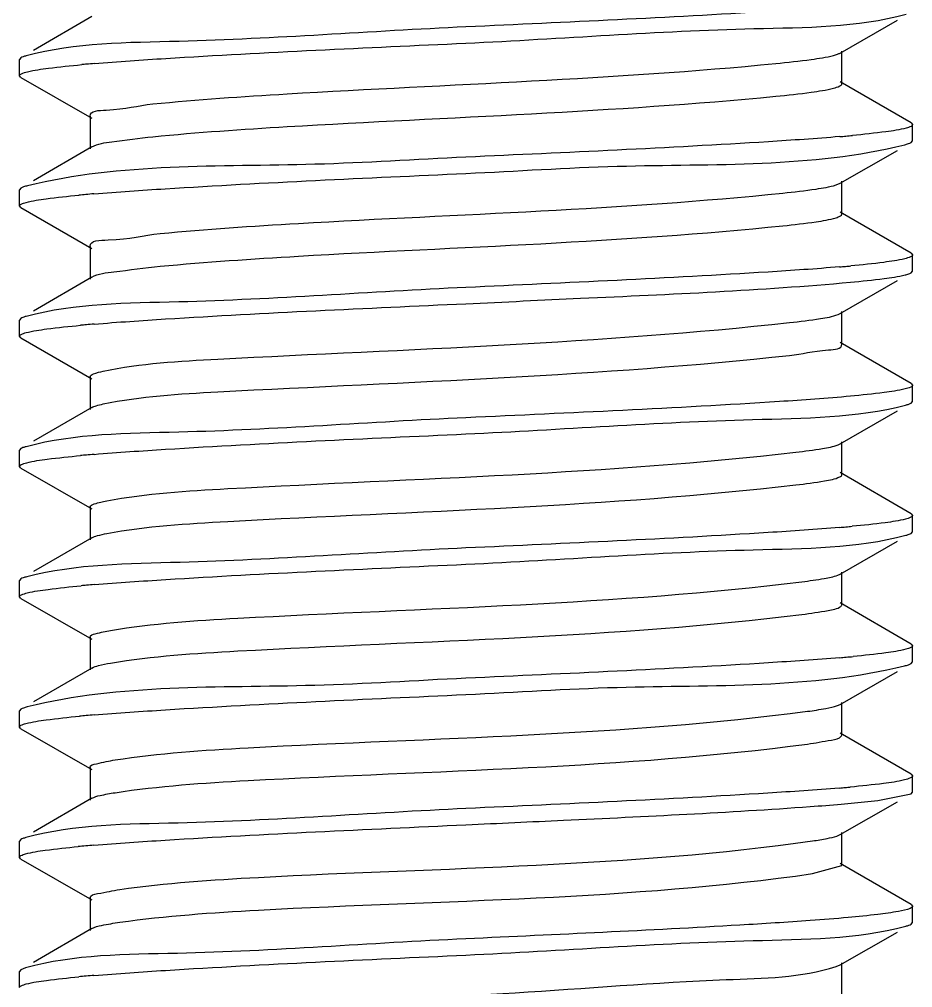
# Model space of a CAD drawing. Extents: x 1247970 to 1725648, y 860327 to 1277876.
# Drawn here: x 1335019.8 to 1335081.4, y 1200638.8 to 1200705.5 of the extents above; entities that cross this region are included whole.
import ezdxf

# ---------------------------------------------------------------- set-up
doc = ezdxf.new("R2010")
doc.units = 0
doc.header["$LTSCALE"] = 1000
doc.header["$MEASUREMENT"] = 0
doc.layers.get('0').update_dxf_attribs({"color": 254})
doc.layers.add('TK', color=4, linetype='Continuous')

# ---------------------------------------------------------------- blocks, each defined once
blk = doc.blocks.new('A$C63786A89')
at = {"linetype": 'Continuous'}
for p, q in [((2007.806, 8061.959), (2003.785, 8059.628)), ((2059.355, 8059.455), (2063.303, 8061.721)), ((2002.916, 8059.125), (2002.817, 8059.011)), ((2002.817, 8057.891), (2002.817, 8059.011)), ((2059.475, 8057.336), (2059.475, 8059.592)), ((2002.918, 8057.775), (2002.817, 8057.891)), ((2002.918, 8057.775), (2007.808, 8054.969)), ((2064.247, 8054.639), (2059.357, 8057.472)), ((2007.688, 8055.106), (2007.688, 8052.85)), ((2064.247, 8054.639), (2064.345, 8054.525)), ((2064.345, 8053.405), (2064.345, 8054.524)), ((2007.806, 8052.986), (2003.785, 8050.656)), ((2064.245, 8053.289), (2064.345, 8053.404)), ((2059.355, 8050.482), (2063.303, 8052.749)), ((2059.068, 8050.366), (2059.354, 8050.482)), ((2059.475, 8048.364), (2059.475, 8050.62)), ((2002.916, 8050.152), (2002.817, 8050.038)), ((2002.817, 8048.918), (2002.817, 8050.038)), ((2002.918, 8048.803), (2002.817, 8048.918)), ((2002.918, 8048.803), (2007.808, 8045.996)), ((2064.247, 8045.666), (2059.357, 8048.5)), ((2007.688, 8046.133), (2007.688, 8043.877)), ((2064.247, 8045.666), (2064.345, 8045.551)), ((2064.345, 8044.432), (2064.345, 8045.551)), ((2064.245, 8044.316), (2064.345, 8044.432)), ((2007.806, 8044.013), (2003.785, 8041.683)), ((2059.355, 8041.509), (2063.303, 8043.776)), ((2059.475, 8039.391), (2059.475, 8041.647)), ((2002.916, 8041.179), (2002.817, 8041.065)), ((2002.817, 8039.945), (2002.817, 8041.065)), ((2059.209, 8041.442), (2059.355, 8041.509)), ((2002.918, 8039.83), (2002.817, 8039.945)), ((2002.918, 8039.83), (2007.808, 8037.023)), ((2064.247, 8036.693), (2059.357, 8039.527)), ((2007.688, 8037.16), (2007.688, 8034.904)), ((2064.247, 8036.693), (2064.345, 8036.579)), ((2064.345, 8035.459), (2064.345, 8036.578)), ((2007.806, 8035.04), (2003.785, 8032.71)), ((2064.245, 8035.343), (2064.345, 8035.459)), ((2059.355, 8032.537), (2063.303, 8034.803)), ((2059.21, 8032.47), (2059.355, 8032.537)), ((2059.475, 8030.418), (2059.475, 8032.674)), ((2002.916, 8032.207), (2002.817, 8032.091)), ((2002.817, 8030.973), (2002.817, 8032.092)), ((2002.918, 8030.857), (2002.817, 8030.973)), ((2002.918, 8030.857), (2007.808, 8028.05)), ((2064.247, 8027.72), (2059.357, 8030.554)), ((2007.688, 8028.187), (2007.688, 8025.931)), ((2064.247, 8027.72), (2064.345, 8027.606)), ((2064.345, 8026.486), (2064.345, 8027.606)), ((2064.245, 8026.37), (2064.345, 8026.486)), ((2007.806, 8026.067), (2003.785, 8023.737)), ((2059.355, 8023.564), (2063.303, 8025.83)), ((2059.475, 8021.445), (2059.475, 8023.701)), ((2002.916, 8023.234), (2002.817, 8023.119)), ((2002.817, 8022), (2002.817, 8023.119)), ((2059.189, 8023.489), (2059.355, 8023.564)), ((2002.918, 8021.884), (2002.817, 8022)), ((2002.918, 8021.884), (2007.808, 8019.077)), ((2064.247, 8018.747), (2059.357, 8021.581)), ((2007.688, 8019.215), (2007.688, 8016.959)), ((2064.247, 8018.747), (2064.345, 8018.633)), ((2064.345, 8017.513), (2064.345, 8018.633)), ((2007.806, 8017.095), (2003.785, 8014.764)), ((2064.245, 8017.398), (2064.345, 8017.513)), ((2059.355, 8014.591), (2063.303, 8016.857)), ((2002.916, 8014.261), (2002.817, 8014.147)), ((2059.162, 8014.507), (2059.355, 8014.591)), ((2059.475, 8012.472), (2059.475, 8014.728)), ((2002.817, 8013.027), (2002.817, 8014.146)), ((2002.918, 8012.911), (2002.817, 8013.026)), ((2002.918, 8012.911), (2007.808, 8010.104)), ((2064.247, 8009.774), (2059.357, 8012.608)), ((2059.453, 8012.413), (2059.474, 8012.472)), ((2007.688, 8010.242), (2007.688, 8007.986)), ((2064.247, 8009.774), (2064.345, 8009.66)), ((2064.345, 8008.54), (2064.345, 8009.66)), ((2061.945, 8007.973), (2064.245, 8008.425)), ((2064.245, 8008.425), (2064.345, 8008.54)), ((2007.806, 8008.122), (2003.785, 8005.791)), ((2059.355, 8005.618), (2063.303, 8007.884)), ((2059.431, 8007.722), (2061.945, 8007.973)), ((2059.127, 8005.522), (2059.353, 8005.618)), ((2059.475, 8003.499), (2059.475, 8005.755)), ((2002.916, 8005.288), (2002.817, 8005.173)), ((2002.817, 8004.054), (2002.817, 8005.173)), ((2002.918, 8003.938), (2002.817, 8004.053)), ((2002.918, 8003.938), (2007.808, 8001.132)), ((2064.247, 8000.802), (2059.357, 8003.635)), ((2057.454, 8002.931), (2059.475, 8003.499)), ((2007.688, 8001.269), (2007.688, 7999.013)), ((2064.247, 8000.802), (2064.345, 8000.687)), ((2064.345, 7999.568), (2064.345, 8000.687)), ((2007.806, 7999.149), (2003.785, 7996.818)), ((2064.245, 7999.452), (2064.345, 7999.568)), ((2059.355, 7996.645), (2063.303, 7998.911)), ((2002.916, 7996.315), (2002.817, 7996.2)), ((2003.24, 7996.438), (2002.917, 7996.315)), ((2059.087, 7996.536), (2059.354, 7996.645)), ((2059.475, 7994.526), (2059.475, 7996.782)), ((2002.817, 7995.081), (2002.817, 7996.201))]:
    blk.add_line(p, q, dxfattribs=at)
for centre, radius, start, end in [((2016.961, 7950.489), 108.613, 95.02327, 95.20302), ((2018.473, 7933.236), 125.933, 94.77842, 95.02146), ((2048.995, 8175.645), 122.385, 274.84263, 275.04037), ((2050.507, 8158.522), 105.195, 275.03943, 275.28512), ((2016.552, 7946.06), 104.051, 95.04257, 95.31675), ((2018.359, 7925.585), 124.606, 94.79109, 95.0428), ((2048.925, 8167.493), 123.208, 274.83431, 275.02847), ((2050.284, 8152.038), 107.694, 275.02862, 275.22423), ((2016.786, 7934.497), 106.651, 95.03179, 95.25019), ((2018.42, 7915.913), 125.307, 94.78432, 95.03072), ((2016.79, 7925.471), 106.705, 95.03142, 95.24927), ((2018.425, 7906.882), 125.366, 94.78368, 95.03033), ((2048.983, 8148.872), 122.531, 274.84124, 275.03859), ((2050.477, 8131.95), 105.543, 275.0378, 275.27688), ((2016.877, 7915.53), 107.677, 95.02726, 95.22602), ((2018.451, 7897.597), 125.679, 94.7809, 95.02579), ((2049.021, 8139.469), 122.099, 274.84594, 275.04556), ((2050.609, 8121.51), 104.07, 275.04398, 275.31476), ((2016.654, 7909.044), 105.18, 95.038, 95.28722), ((2018.384, 7889.412), 124.888, 94.78829, 95.03761), ((2048.901, 8131.871), 123.479, 274.83135, 275.02396), ((2050.198, 8117.111), 108.662, 275.02448, 275.20042), ((2045.007, 8177.383), 170.273, 274.13881, 274.85929), ((2016.458, 7902.243), 103, 95.04702, 95.34399), ((2018.332, 7881.037), 124.289, 94.79388, 95.04786), ((2016.554, 7892.204), 104.07, 95.04214, 95.31738), ((2018.372, 7871.609), 124.745, 94.78874, 95.04234)]:
    blk.add_arc(centre, radius, start, end, dxfattribs=at)
for points, knots in [([(2059.349, 8062.672), (2057.712, 8062.533), (2049.128, 8061.949), (2040.533, 8061.577), (2033.581, 8061.254)], [0, 0, 0, 0, 0.191021, 1, 1, 1, 1]), ([(2033.581, 8060.134), (2040.193, 8060.441), (2050.228, 8061.253), (2060.515, 8061.204), (2063.903, 8062.135)], [0, 0, 0, 0, 0.653235, 1, 1, 1, 1]), ([(2033.581, 8061.254), (2026.992, 8060.948), (2016.961, 8060.157), (2006.696, 8060.167), (2003.29, 8059.261)], [0, 0, 0, 0, 0.651727, 1, 1, 1, 1]), ([(2007.983, 8058.731), (2009.621, 8058.868), (2018.148, 8059.443), (2026.687, 8059.814), (2033.581, 8060.134)], [0, 0, 0, 0, 0.19238, 1, 1, 1, 1]), ([(2003.29, 8059.261), (2003.215, 8059.241), (2003.088, 8059.204), (2002.965, 8059.153), (2002.917, 8059.125)], [0, 0, 0, 0, 0.581853, 1, 1, 1, 1]), ([(2054.92, 8058.732), (2055.734, 8058.812), (2057.064, 8058.96), (2058.393, 8059.158), (2058.897, 8059.29)], [0, 0, 0, 0, 0.610973, 1, 1, 1, 1]), ([(2058.897, 8059.29), (2058.988, 8059.314), (2059.144, 8059.36), (2059.295, 8059.421), (2059.354, 8059.455)], [0, 0, 0, 0, 0.582526, 1, 1, 1, 1]), ([(2003.376, 8058.164), (2003.851, 8058.28), (2005.098, 8058.455), (2006.347, 8058.585), (2007.111, 8058.655)], [0, 0, 0, 0, 0.388781, 1, 1, 1, 1]), ([(2012.016, 8055.944), (2015.091, 8056.25), (2029.393, 8057.214), (2043.731, 8057.643), (2054.92, 8058.732)], [0, 0, 0, 0, 0.215566, 1, 1, 1, 1]), ([(2002.819, 8057.891), (2002.819, 8057.956), (2003.054, 8058.085), (2003.234, 8058.129), (2003.376, 8058.164)], [0, 0, 0, 0, 0.307671, 1, 1, 1, 1]), ([(2054.92, 8056.476), (2055.734, 8056.556), (2057.064, 8056.704), (2058.393, 8056.902), (2058.897, 8057.034)], [0, 0, 0, 0, 0.610973, 1, 1, 1, 1]), ([(2058.897, 8057.034), (2059.044, 8057.073), (2059.236, 8057.122), (2059.473, 8057.267), (2059.473, 8057.336)], [0, 0, 0, 0, 0.686511, 1, 1, 1, 1]), ([(2012.016, 8053.688), (2015.091, 8053.994), (2029.393, 8054.958), (2043.731, 8055.387), (2054.92, 8056.476)], [0, 0, 0, 0, 0.215566, 1, 1, 1, 1]), ([(2007.69, 8055.106), (2007.69, 8055.5), (2009.924, 8055.503), (2010.939, 8055.836), (2012.016, 8055.944)], [0, 0, 0, 0, 0.266695, 1, 1, 1, 1]), ([(2063.903, 8054.282), (2063.446, 8054.156), (2062.206, 8053.979), (2060.968, 8053.845), (2060.197, 8053.774)], [0, 0, 0, 0, 0.379721, 1, 1, 1, 1]), ([(2064.344, 8054.525), (2064.345, 8054.47), (2064.166, 8054.352), (2064.017, 8054.313), (2063.903, 8054.282)], [0, 0, 0, 0, 0.316612, 1, 1, 1, 1]), ([(2007.807, 8052.986), (2008.215, 8053.224), (2009.685, 8053.387), (2011.068, 8053.593), (2012.016, 8053.688)], [0, 0, 0, 0, 0.331453, 1, 1, 1, 1]), ([(2059.327, 8053.697), (2057.689, 8053.558), (2049.113, 8052.975), (2040.525, 8052.603), (2033.581, 8052.281)], [0, 0, 0, 0, 0.191262, 1, 1, 1, 1]), ([(2033.581, 8051.161), (2037.055, 8051.323), (2047.099, 8052.001), (2057.378, 8051.543), (2063.801, 8053.136)], [0, 0, 0, 0, 0.344485, 1, 1, 1, 1]), ([(2063.801, 8053.136), (2063.89, 8053.158), (2064.041, 8053.2), (2064.188, 8053.257), (2064.244, 8053.289)], [0, 0, 0, 0, 0.588472, 1, 1, 1, 1]), ([(2033.581, 8052.281), (2030.113, 8052.12), (2020.074, 8051.447), (2009.806, 8051.884), (2003.376, 8050.31)], [0, 0, 0, 0, 0.344047, 1, 1, 1, 1]), ([(2007.952, 8049.755), (2009.59, 8049.893), (2018.128, 8050.47), (2026.676, 8050.841), (2033.581, 8051.161)], [0, 0, 0, 0, 0.192138, 1, 1, 1, 1]), ([(2003.376, 8050.31), (2003.283, 8050.288), (2003.127, 8050.245), (2002.975, 8050.186), (2002.917, 8050.152)], [0, 0, 0, 0, 0.590696, 1, 1, 1, 1]), ([(2055.407, 8049.808), (2056.171, 8049.887), (2057.395, 8050.033), (2058.622, 8050.227), (2059.068, 8050.366)], [0, 0, 0, 0, 0.6218, 1, 1, 1, 1]), ([(2003.281, 8049.167), (2003.732, 8049.288), (2004.946, 8049.463), (2006.159, 8049.593), (2006.91, 8049.663)], [0, 0, 0, 0, 0.382357, 1, 1, 1, 1]), ([(2012.517, 8047.02), (2015.686, 8047.32), (2029.983, 8048.275), (2044.322, 8048.672), (2055.407, 8049.808)], [0, 0, 0, 0, 0.222184, 1, 1, 1, 1]), ([(2002.819, 8048.918), (2002.819, 8048.975), (2003.007, 8049.095), (2003.163, 8049.135), (2003.281, 8049.167)], [0, 0, 0, 0, 0.315306, 1, 1, 1, 1]), ([(2059.068, 8048.11), (2059.172, 8048.143), (2059.318, 8048.186), (2059.473, 8048.31), (2059.473, 8048.364)], [0, 0, 0, 0, 0.670201, 1, 1, 1, 1]), ([(2055.407, 8047.552), (2056.171, 8047.631), (2057.395, 8047.777), (2058.622, 8047.971), (2059.068, 8048.11)], [0, 0, 0, 0, 0.6218, 1, 1, 1, 1]), ([(2007.69, 8046.133), (2007.692, 8046.571), (2010.193, 8046.524), (2011.316, 8046.906), (2012.517, 8047.02)], [0, 0, 0, 0, 0.266219, 1, 1, 1, 1]), ([(2012.517, 8044.763), (2015.686, 8045.064), (2029.983, 8046.019), (2044.322, 8046.416), (2055.407, 8047.552)], [0, 0, 0, 0, 0.222184, 1, 1, 1, 1]), ([(2063.801, 8045.282), (2063.331, 8045.166), (2062.091, 8044.991), (2060.851, 8044.861), (2060.09, 8044.791)], [0, 0, 0, 0, 0.387944, 1, 1, 1, 1]), ([(2064.344, 8045.551), (2064.343, 8045.487), (2064.116, 8045.36), (2063.94, 8045.317), (2063.801, 8045.282)], [0, 0, 0, 0, 0.30908, 1, 1, 1, 1]), ([(2007.807, 8044.013), (2008.259, 8044.276), (2009.907, 8044.436), (2011.453, 8044.662), (2012.517, 8044.763)], [0, 0, 0, 0, 0.328403, 1, 1, 1, 1]), ([(2059.308, 8044.723), (2057.67, 8044.584), (2049.1, 8044.002), (2040.519, 8043.63), (2033.581, 8043.308)], [0, 0, 0, 0, 0.191406, 1, 1, 1, 1]), ([(2063.823, 8044.168), (2063.908, 8044.19), (2064.051, 8044.23), (2064.191, 8044.285), (2064.245, 8044.316)], [0, 0, 0, 0, 0.586587, 1, 1, 1, 1]), ([(2033.581, 8042.189), (2036.21, 8042.311), (2045.039, 8042.736), (2053.878, 8043.105), (2060.062, 8043.669)], [0, 0, 0, 0, 0.297616, 1, 1, 1, 1]), ([(2060.062, 8043.669), (2060.835, 8043.74), (2062.091, 8043.872), (2063.348, 8044.048), (2063.823, 8044.168)], [0, 0, 0, 0, 0.613006, 1, 1, 1, 1]), ([(2033.581, 8043.308), (2026.986, 8043.002), (2016.953, 8042.206), (2006.683, 8042.226), (2003.281, 8041.313)], [0, 0, 0, 0, 0.652159, 1, 1, 1, 1]), ([(2007.969, 8040.784), (2009.607, 8040.921), (2018.139, 8041.497), (2026.682, 8041.868), (2033.581, 8042.189)], [0, 0, 0, 0, 0.192277, 1, 1, 1, 1]), ([(2003.281, 8041.313), (2003.209, 8041.294), (2003.085, 8041.257), (2002.964, 8041.207), (2002.917, 8041.179)], [0, 0, 0, 0, 0.580901, 1, 1, 1, 1]), ([(2055.869, 8040.884), (2056.58, 8040.961), (2057.696, 8041.108), (2058.822, 8041.293), (2059.209, 8041.442)], [0, 0, 0, 0, 0.633008, 1, 1, 1, 1]), ([(2003.282, 8040.194), (2003.746, 8040.318), (2004.999, 8040.496), (2006.25, 8040.63), (2007.027, 8040.701)], [0, 0, 0, 0, 0.381244, 1, 1, 1, 1]), ([(2008.587, 8037.538), (2011.18, 8038.085), (2027.028, 8038.981), (2042.794, 8039.467), (2055.869, 8040.884)], [0, 0, 0, 0, 0.167728, 1, 1, 1, 1]), ([(2002.819, 8039.945), (2002.818, 8040.001), (2003.007, 8040.122), (2003.163, 8040.162), (2003.282, 8040.194)], [0, 0, 0, 0, 0.314672, 1, 1, 1, 1]), ([(2055.869, 8038.628), (2056.767, 8038.725), (2057.627, 8038.995), (2059.476, 8039.058), (2059.475, 8039.391)], [0, 0, 0, 0, 0.730755, 1, 1, 1, 1]), ([(2008.587, 8035.282), (2011.18, 8035.829), (2027.028, 8036.725), (2042.794, 8037.211), (2055.869, 8038.628)], [0, 0, 0, 0, 0.167728, 1, 1, 1, 1]), ([(2007.69, 8037.16), (2007.69, 8037.258), (2008.088, 8037.427), (2008.359, 8037.49), (2008.587, 8037.538)], [0, 0, 0, 0, 0.296619, 1, 1, 1, 1]), ([(2063.823, 8036.315), (2063.348, 8036.195), (2062.091, 8036.018), (2060.835, 8035.886), (2060.062, 8035.816)], [0, 0, 0, 0, 0.386994, 1, 1, 1, 1]), ([(2064.345, 8036.579), (2064.345, 8036.517), (2064.127, 8036.391), (2063.956, 8036.349), (2063.823, 8036.315)], [0, 0, 0, 0, 0.309526, 1, 1, 1, 1]), ([(2060.062, 8035.816), (2058.432, 8035.667), (2049.611, 8035.047), (2040.778, 8034.669), (2033.581, 8034.335)], [0, 0, 0, 0, 0.185186, 1, 1, 1, 1]), ([(2007.807, 8035.04), (2007.9, 8035.094), (2008.161, 8035.184), (2008.425, 8035.247), (2008.587, 8035.282)], [0, 0, 0, 0, 0.394111, 1, 1, 1, 1]), ([(2033.581, 8033.216), (2040.161, 8033.521), (2050.191, 8034.303), (2060.446, 8034.309), (2063.86, 8035.205)], [0, 0, 0, 0, 0.651091, 1, 1, 1, 1]), ([(2063.86, 8035.205), (2063.937, 8035.225), (2064.068, 8035.263), (2064.194, 8035.315), (2064.244, 8035.343)], [0, 0, 0, 0, 0.58241, 1, 1, 1, 1]), ([(2033.581, 8034.335), (2026.987, 8034.029), (2016.954, 8033.233), (2006.684, 8033.253), (2003.282, 8032.34)], [0, 0, 0, 0, 0.652086, 1, 1, 1, 1]), ([(2007.97, 8031.811), (2009.608, 8031.948), (2018.14, 8032.524), (2026.683, 8032.896), (2033.581, 8033.216)], [0, 0, 0, 0, 0.192279, 1, 1, 1, 1]), ([(2003.282, 8032.34), (2003.209, 8032.321), (2003.085, 8032.284), (2002.964, 8032.234), (2002.917, 8032.207)], [0, 0, 0, 0, 0.581009, 1, 1, 1, 1]), ([(2056.306, 8031.96), (2056.921, 8032.031), (2057.893, 8032.164), (2058.87, 8032.338), (2059.21, 8032.47)], [0, 0, 0, 0, 0.629585, 1, 1, 1, 1]), ([(2003.322, 8031.231), (2003.787, 8031.351), (2005.025, 8031.527), (2006.264, 8031.658), (2007.028, 8031.729)], [0, 0, 0, 0, 0.384912, 1, 1, 1, 1]), ([(2008.831, 8028.613), (2011.576, 8029.129), (2027.461, 8030.094), (2043.318, 8030.466), (2056.306, 8031.96)], [0, 0, 0, 0, 0.176003, 1, 1, 1, 1]), ([(2002.819, 8030.973), (2002.819, 8031.033), (2003.027, 8031.157), (2003.193, 8031.198), (2003.322, 8031.231)], [0, 0, 0, 0, 0.311669, 1, 1, 1, 1]), ([(2059.32, 8030.262), (2059.361, 8030.283), (2059.428, 8030.318), (2059.474, 8030.389), (2059.473, 8030.418)], [0, 0, 0, 0, 0.616299, 1, 1, 1, 1]), ([(2008.831, 8026.357), (2011.576, 8026.873), (2027.461, 8027.838), (2043.318, 8028.209), (2056.306, 8029.704)], [0, 0, 0, 0, 0.176003, 1, 1, 1, 1]), ([(2056.306, 8029.704), (2056.966, 8029.78), (2057.969, 8029.929), (2059, 8030.1), (2059.32, 8030.262)], [0, 0, 0, 0, 0.6496, 1, 1, 1, 1]), ([(2007.689, 8028.187), (2007.69, 8028.307), (2008.215, 8028.483), (2008.543, 8028.559), (2008.831, 8028.613)], [0, 0, 0, 0, 0.28918, 1, 1, 1, 1]), ([(2064.344, 8027.606), (2064.344, 8027.547), (2064.145, 8027.425), (2063.984, 8027.384), (2063.86, 8027.352)], [0, 0, 0, 0, 0.313329, 1, 1, 1, 1]), ([(2063.86, 8027.352), (2063.401, 8027.231), (2062.172, 8027.055), (2060.943, 8026.924), (2060.183, 8026.854)], [0, 0, 0, 0, 0.383653, 1, 1, 1, 1]), ([(2007.807, 8026.067), (2007.925, 8026.136), (2008.27, 8026.242), (2008.616, 8026.317), (2008.831, 8026.357)], [0, 0, 0, 0, 0.382557, 1, 1, 1, 1]), ([(2059.324, 8026.778), (2057.686, 8026.639), (2049.111, 8026.057), (2040.524, 8025.685), (2033.581, 8025.362)], [0, 0, 0, 0, 0.191281, 1, 1, 1, 1]), ([(2063.881, 8026.238), (2063.953, 8026.257), (2064.077, 8026.294), (2064.197, 8026.343), (2064.244, 8026.37)], [0, 0, 0, 0, 0.58014, 1, 1, 1, 1]), ([(2033.581, 8024.243), (2040.176, 8024.549), (2050.209, 8025.345), (2060.479, 8025.325), (2063.881, 8026.238)], [0, 0, 0, 0, 0.652118, 1, 1, 1, 1]), ([(2033.581, 8025.362), (2027.015, 8025.058), (2016.988, 8024.288), (2006.747, 8024.26), (2003.322, 8023.378)], [0, 0, 0, 0, 0.650145, 1, 1, 1, 1]), ([(2007.977, 8022.839), (2009.615, 8022.976), (2018.144, 8023.552), (2026.685, 8023.923), (2033.581, 8024.243)], [0, 0, 0, 0, 0.192328, 1, 1, 1, 1]), ([(2003.322, 8023.378), (2003.24, 8023.357), (2003.103, 8023.318), (2002.969, 8023.264), (2002.917, 8023.234)], [0, 0, 0, 0, 0.585316, 1, 1, 1, 1]), ([(2009.105, 8019.689), (2011.995, 8020.178), (2027.907, 8021.192), (2043.833, 8021.454), (2056.715, 8023.036)], [0, 0, 0, 0, 0.184227, 1, 1, 1, 1]), ([(2056.715, 8023.036), (2057.232, 8023.099), (2058.061, 8023.218), (2058.89, 8023.378), (2059.189, 8023.489)], [0, 0, 0, 0, 0.620537, 1, 1, 1, 1]), ([(2002.819, 8022), (2002.819, 8022.064), (2003.047, 8022.191), (2003.223, 8022.234), (2003.361, 8022.269)], [0, 0, 0, 0, 0.309235, 1, 1, 1, 1]), ([(2003.361, 8022.269), (2003.83, 8022.385), (2005.069, 8022.56), (2006.309, 8022.69), (2007.069, 8022.759)], [0, 0, 0, 0, 0.3879, 1, 1, 1, 1]), ([(2056.715, 8020.78), (2057.323, 8020.854), (2058.204, 8021.01), (2059.156, 8021.157), (2059.401, 8021.338)], [0, 0, 0, 0, 0.667792, 1, 1, 1, 1]), ([(2059.401, 8021.338), (2059.422, 8021.353), (2059.456, 8021.382), (2059.474, 8021.426), (2059.474, 8021.445)], [0, 0, 0, 0, 0.575318, 1, 1, 1, 1]), ([(2009.105, 8017.433), (2011.995, 8017.922), (2027.907, 8018.936), (2043.833, 8019.198), (2056.715, 8020.78)], [0, 0, 0, 0, 0.184227, 1, 1, 1, 1]), ([(2007.689, 8019.215), (2007.69, 8019.358), (2008.358, 8019.536), (2008.749, 8019.629), (2009.105, 8019.689)], [0, 0, 0, 0, 0.283543, 1, 1, 1, 1]), ([(2063.881, 8018.384), (2063.429, 8018.263), (2062.215, 8018.088), (2061.001, 8017.957), (2060.249, 8017.887)], [0, 0, 0, 0, 0.382404, 1, 1, 1, 1]), ([(2064.344, 8018.633), (2064.344, 8018.576), (2064.155, 8018.456), (2064, 8018.416), (2063.881, 8018.384)], [0, 0, 0, 0, 0.315192, 1, 1, 1, 1]), ([(2059.335, 8017.806), (2057.697, 8017.667), (2049.118, 8017.084), (2040.528, 8016.712), (2033.581, 8016.39)], [0, 0, 0, 0, 0.191194, 1, 1, 1, 1]), ([(2007.807, 8017.095), (2007.952, 8017.178), (2008.391, 8017.3), (2008.828, 8017.386), (2009.105, 8017.433)], [0, 0, 0, 0, 0.37282, 1, 1, 1, 1]), ([(2033.581, 8015.27), (2037.049, 8015.431), (2047.088, 8016.103), (2057.355, 8015.669), (2063.785, 8017.24)], [0, 0, 0, 0, 0.344006, 1, 1, 1, 1]), ([(2063.785, 8017.24), (2063.878, 8017.263), (2064.034, 8017.306), (2064.186, 8017.364), (2064.244, 8017.398)], [0, 0, 0, 0, 0.589988, 1, 1, 1, 1]), ([(2033.581, 8016.39), (2030.107, 8016.228), (2020.063, 8015.55), (2009.784, 8016.009), (2003.361, 8014.415)], [0, 0, 0, 0, 0.344513, 1, 1, 1, 1]), ([(2007.959, 8013.864), (2009.597, 8014.002), (2018.132, 8014.578), (2026.679, 8014.95), (2033.581, 8015.27)], [0, 0, 0, 0, 0.192198, 1, 1, 1, 1]), ([(2003.361, 8014.415), (2003.271, 8014.393), (2003.12, 8014.351), (2002.973, 8014.293), (2002.917, 8014.261)], [0, 0, 0, 0, 0.589224, 1, 1, 1, 1]), ([(2057.098, 8014.112), (2057.522, 8014.168), (2058.215, 8014.272), (2058.905, 8014.415), (2059.162, 8014.507)], [0, 0, 0, 0, 0.610013, 1, 1, 1, 1]), ([(2003.264, 8013.27), (2003.72, 8013.395), (2004.958, 8013.572), (2006.193, 8013.706), (2006.962, 8013.777)], [0, 0, 0, 0, 0.380165, 1, 1, 1, 1]), ([(2009.407, 8010.765), (2012.438, 8011.232), (2028.364, 8012.28), (2044.338, 8012.43), (2057.098, 8014.112)], [0, 0, 0, 0, 0.192418, 1, 1, 1, 1]), ([(2002.819, 8013.026), (2002.818, 8013.081), (2002.999, 8013.2), (2003.149, 8013.239), (2003.264, 8013.27)], [0, 0, 0, 0, 0.316332, 1, 1, 1, 1]), ([(2057.098, 8011.856), (2057.653, 8011.929), (2058.387, 8012.094), (2059.302, 8012.212), (2059.453, 8012.413)], [0, 0, 0, 0, 0.689964, 1, 1, 1, 1]), ([(2009.407, 8008.509), (2012.438, 8008.976), (2028.364, 8010.024), (2044.338, 8010.174), (2057.098, 8011.856)], [0, 0, 0, 0, 0.192418, 1, 1, 1, 1]), ([(2007.688, 8010.242), (2007.689, 8010.411), (2008.519, 8010.585), (2008.976, 8010.699), (2009.407, 8010.765)], [0, 0, 0, 0, 0.279181, 1, 1, 1, 1]), ([(2064.344, 8009.66), (2064.344, 8009.594), (2064.108, 8009.466), (2063.928, 8009.422), (2063.785, 8009.387)], [0, 0, 0, 0, 0.307511, 1, 1, 1, 1]), ([(2063.785, 8009.387), (2063.31, 8009.271), (2062.062, 8009.096), (2060.812, 8008.966), (2060.047, 8008.896)], [0, 0, 0, 0, 0.388848, 1, 1, 1, 1]), ([(2007.807, 8008.122), (2007.981, 8008.222), (2008.525, 8008.356), (2009.062, 8008.456), (2009.407, 8008.509)], [0, 0, 0, 0, 0.364527, 1, 1, 1, 1]), ([(2059.301, 8008.83), (2057.663, 8008.692), (2049.095, 8008.111), (2040.516, 8007.739), (2033.581, 8007.417)], [0, 0, 0, 0, 0.191466, 1, 1, 1, 1]), ([(2033.581, 8007.417), (2026.973, 8007.11), (2016.939, 8006.301), (2006.654, 8006.344), (2003.264, 8005.417)], [0, 0, 0, 0, 0.653017, 1, 1, 1, 1]), ([(2033.581, 8006.297), (2035.819, 8006.401), (2043.726, 8006.773), (2051.635, 8007.141), (2057.296, 8007.554)], [0, 0, 0, 0, 0.282949, 1, 1, 1, 1]), ([(2007.945, 8004.89), (2009.583, 8005.028), (2018.123, 8005.605), (2026.674, 8005.977), (2033.581, 8006.297)], [0, 0, 0, 0, 0.192082, 1, 1, 1, 1]), ([(2003.264, 8005.417), (2003.195, 8005.398), (2003.077, 8005.362), (2002.962, 8005.314), (2002.917, 8005.288)], [0, 0, 0, 0, 0.578922, 1, 1, 1, 1]), ([(2009.737, 8001.841), (2012.904, 8002.289), (2028.829, 8003.362), (2044.835, 8003.39), (2057.454, 8005.187)], [0, 0, 0, 0, 0.200594, 1, 1, 1, 1]), ([(2057.454, 8005.187), (2057.79, 8005.235), (2058.352, 8005.325), (2058.91, 8005.449), (2059.127, 8005.522)], [0, 0, 0, 0, 0.596667, 1, 1, 1, 1]), ([(2002.819, 8004.053), (2002.818, 8004.106), (2002.987, 8004.222), (2003.131, 8004.26), (2003.24, 8004.291)], [0, 0, 0, 0, 0.318864, 1, 1, 1, 1]), ([(2003.24, 8004.291), (2003.685, 8004.416), (2004.898, 8004.592), (2006.11, 8004.724), (2006.865, 8004.795)], [0, 0, 0, 0, 0.3787, 1, 1, 1, 1]), ([(2009.737, 7999.585), (2012.904, 8000.033), (2028.829, 8001.106), (2044.835, 8001.134), (2057.454, 8002.931)], [0, 0, 0, 0, 0.200594, 1, 1, 1, 1]), ([(2007.688, 8001.269), (2007.688, 8001.466), (2008.696, 8001.63), (2009.224, 8001.768), (2009.737, 8001.841)], [0, 0, 0, 0, 0.275733, 1, 1, 1, 1]), ([(2064.178, 8000.538), (2063.926, 8000.426), (2063.171, 8000.286), (2062.424, 8000.177), (2061.945, 8000.119)], [0, 0, 0, 0, 0.363313, 1, 1, 1, 1]), ([(2064.346, 8000.687), (2064.346, 8000.659), (2064.292, 8000.589), (2064.223, 8000.558), (2064.178, 8000.538)], [0, 0, 0, 0, 0.368631, 1, 1, 1, 1]), ([(2007.806, 7999.149), (2008.011, 7999.267), (2008.671, 7999.413), (2009.317, 7999.525), (2009.737, 7999.585)], [0, 0, 0, 0, 0.357395, 1, 1, 1, 1]), ([(2057.296, 7999.701), (2055.68, 7999.583), (2047.779, 7999.088), (2039.871, 7998.736), (2033.581, 7998.444)], [0, 0, 0, 0, 0.204666, 1, 1, 1, 1]), ([(2061.945, 8000.119), (2061.266, 8000.038), (2059.717, 7999.886), (2058.166, 7999.764), (2057.296, 7999.701)], [0, 0, 0, 0, 0.439539, 1, 1, 1, 1]), ([(2033.581, 7997.324), (2040.172, 7997.63), (2050.204, 7998.422), (2060.47, 7998.41), (2063.875, 7999.318)], [0, 0, 0, 0, 0.651849, 1, 1, 1, 1]), ([(2063.875, 7999.318), (2063.949, 7999.337), (2064.074, 7999.374), (2064.196, 7999.424), (2064.244, 7999.452)], [0, 0, 0, 0, 0.580749, 1, 1, 1, 1]), ([(2033.581, 7998.444), (2026.955, 7998.136), (2016.918, 7997.309), (2006.613, 7997.386), (2003.24, 7996.438)], [0, 0, 0, 0, 0.654331, 1, 1, 1, 1]), ([(2007.958, 7995.919), (2009.595, 7996.056), (2018.131, 7996.633), (2026.678, 7997.004), (2033.581, 7997.324)], [0, 0, 0, 0, 0.192132, 1, 1, 1, 1]), ([(2010.095, 7992.917), (2018.995, 7994.083), (2032.91, 7994.235), (2049.126, 7995.67), (2056.663, 7995.758), (2059.087, 7996.536)], [0, 0, 0, 0, 0.548012, 0.844548, 1, 1, 1, 1]), ([(2003.297, 7995.334), (2003.748, 7995.453), (2004.956, 7995.627), (2006.164, 7995.757), (2006.91, 7995.826)], [0, 0, 0, 0, 0.383898, 1, 1, 1, 1]), ([(2002.819, 7995.081), (2002.819, 7995.139), (2003.015, 7995.261), (2003.175, 7995.301), (2003.297, 7995.334)], [0, 0, 0, 0, 0.313796, 1, 1, 1, 1])]:
    blk.add_open_spline(points, degree=3, knots=knots, dxfattribs=at)

msp = doc.modelspace()

# ---------------------------------------------------------------- block references
at = {"layer": 'TK'}
msp.add_blockref('A$C63786A89', (1333017.03, 1192643.735, -355), dxfattribs=at)

doc.saveas('drawing.dxf')
